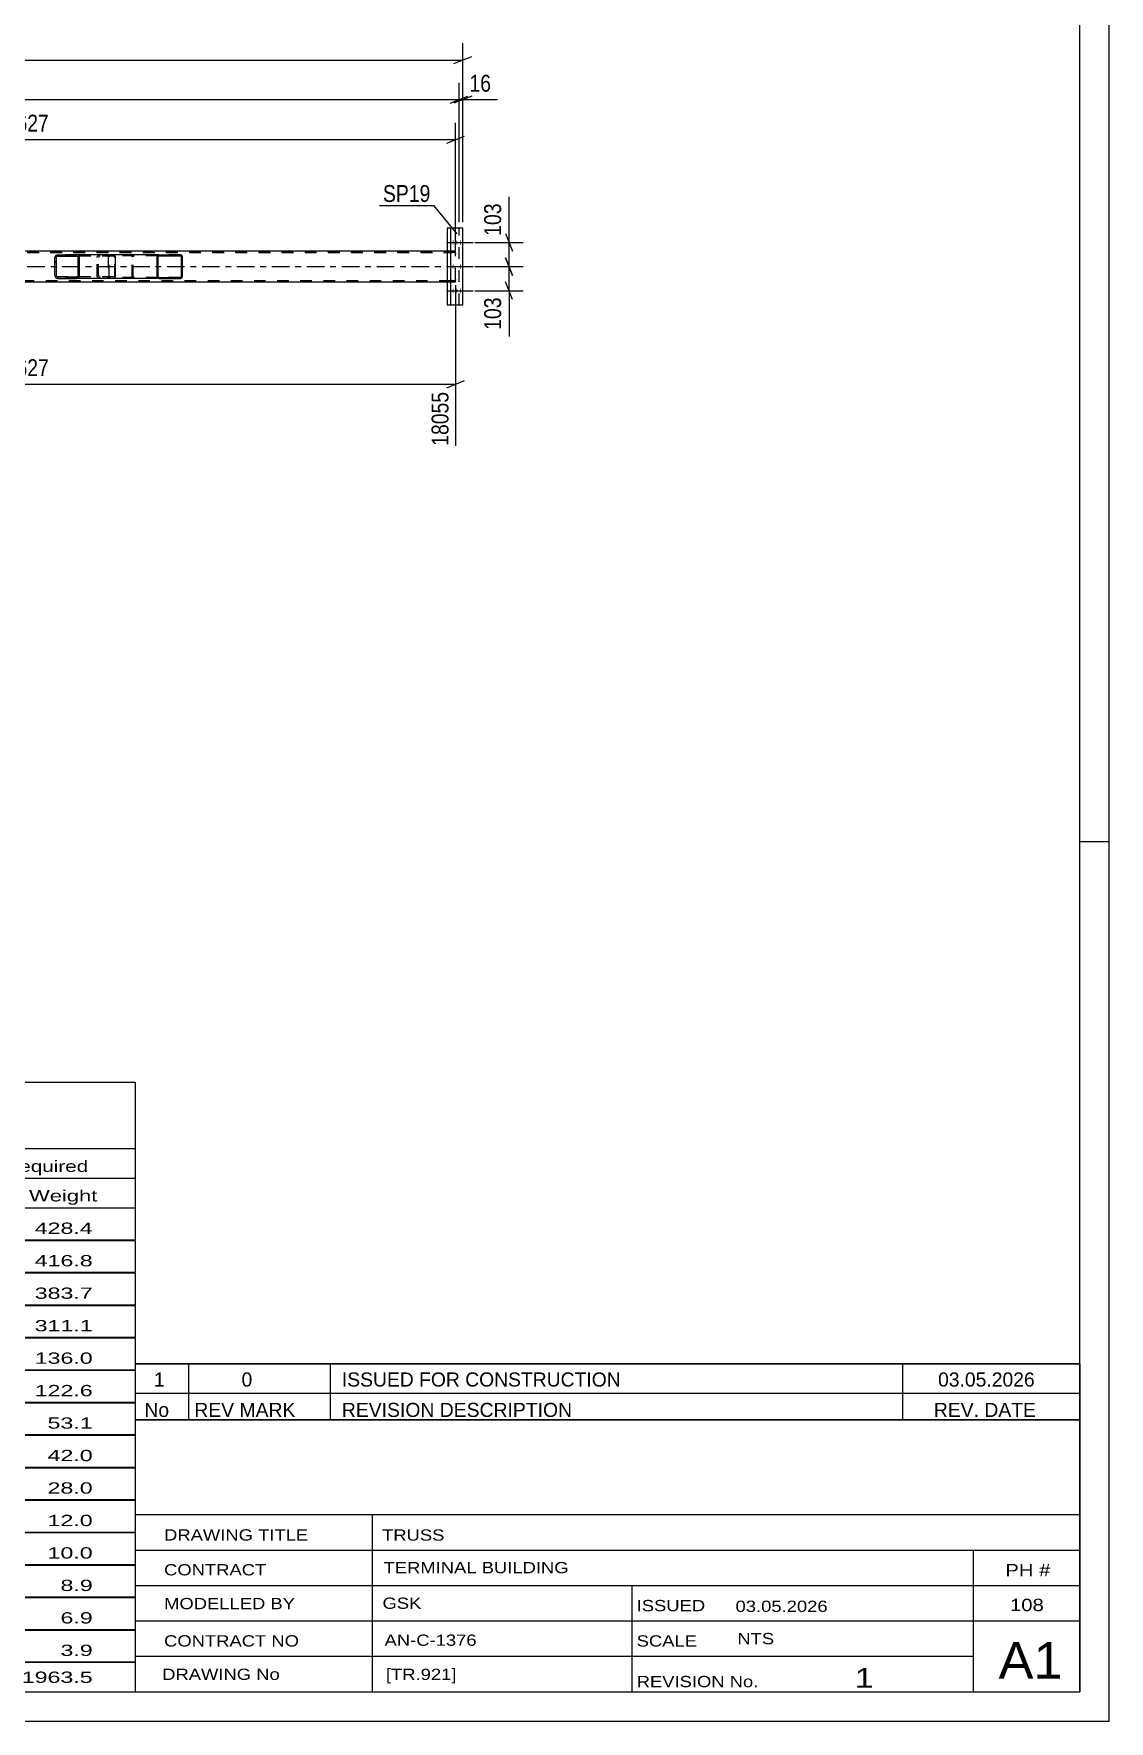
# Model space of a CAD drawing. Header units: millimetres. Extents: x 0 to 841, y 0 to 594.
# Drawn here: x 658.8 to 841, y 0 to 285.9 of the extents above; entities that cross this region are included whole.
import ezdxf

# ---------------------------------------------------------------- set-up
doc = ezdxf.new("R2010")
doc.units = ezdxf.units.MM
doc.linetypes.add('DXK_LINE_DOT2', pattern=[3.9198, 1.9599, -1.9599])
doc.linetypes.add('DXK_LINE_DOT3', pattern=[5.9187, 2.979, -0.9799, 0.9799, -0.9799])
doc.styles.add('Arial Narrow', font='ARIALN.TTF', dxfattribs={"height": 0.2})

# ---------------------------------------------------------------- blocks, each defined once
blk = doc.blocks.new('Unknown-814521562-1135 - 14273')
at = {"color": 5, "linetype": 'Continuous'}
for p, q in [((841, 0), (841, 594)), ((836, 5), (836, 589)), ((841, 149), (836, 149)), ((5, 5), (836, 5)), ((0, 0), (841, 0))]:
    blk.add_line(p, q, dxfattribs=at)
blk = doc.blocks.new('Unknown-814521562-15027 - 14273')
at = {"color": 7, "linetype": 'Continuous'}
for p, q in [((676, 51.05), (676, 5)), ((676, 51.05), (836, 51.05)), ((836, 51), (836, 5)), ((676, 35), (836, 35)), ((716.14, 35), (716.14, 5)), ((676, 29), (836, 29)), ((818, 5.05), (818, 29.05)), ((676, 23), (836, 23)), ((760.14, 23), (760.14, 5)), ((676, 17), (836, 17)), ((676, 11), (818, 11)), ((676, 5), (836, 5))]:
    blk.add_line(p, q, dxfattribs=at)
at = {"color": 7, "style": 'Arial Narrow'}
for s, height, width, p in [('DRAWING TITLE', 1.9089, 1.425378, (680.88, 30.61)), ('TRUSS', 1.909, 1.425378, (717.81, 30.59)), ('CONTRACT', 1.909, 1.425378, (680.88, 24.71)), ('TERMINAL BUILDING', 1.9089, 1.425378, (718.06, 25.07)), ('MODELLED BY', 1.9089, 1.425378, (680.88, 18.98)), ('GSK', 1.909, 1.425378, (717.88, 19.04)), ('ISSUED', 1.909, 1.425378, (760.94, 18.64)), ('03.05.2026', 1.909, 1.425378, (777.69, 18.52)), ('CONTRACT NO', 1.9089, 1.425378, (680.88, 12.66)), ('AN-C-1376', 1.909, 1.425378, (718.23, 12.78)), ('SCALE', 1.909, 1.425378, (760.94, 12.65)), ('A1', 6.204, 1.25, (822.24, 7.2)), ('DRAWING No', 1.909, 1.425378, (680.56, 7)), ('[TR.921]', 1.909, 1.425378, (718.46, 6.99)), ('1', 3.34, 1.5, (797.91, 5.68)), ('REVISION No.', 1.9089, 1.425378, (760.94, 5.77))]:
    blk.add_text(s, height=height, dxfattribs=dict(at, width=width)).set_placement(p)
at = {"color": 7, "linetype": 'Continuous', "style": 'Arial Narrow'}
for s, height, width, p in [('PH #', 2.1, 1.42538, (823.4, 24.55)), ('108', 2.1, 1.42538, (824.19, 18.65)), ('NTS', 1.909, 1.425378, (778, 13.05))]:
    blk.add_text(s, height=height, dxfattribs=dict(at, width=width)).set_placement(p)
blk = doc.blocks.new('Unknown-814521562-15028 - 14273')
at = {"color": 7, "linetype": 'Continuous'}
for p, q in [((516, 108.25), (676, 108.25)), ((516, 97), (516, 108.25)), ((676, 108.25), (676, 97)), ((516, 97), (676, 97)), ((516, 97), (516, 92)), ((676, 97), (676, 92)), ((516, 92), (676, 92)), ((516, 92), (516, 87)), ((540, 92), (540, 87)), ((575.5, 92), (575.5, 87)), ((601.5, 92), (601.5, 87)), ((614.5, 92), (614.5, 87)), ((632, 92), (632, 87)), ((654, 92), (654, 87)), ((676, 92), (676, 87)), ((516, 87), (676, 87)), ((516, 86.95), (516, 81.55)), ((516, 86.95), (676, 86.95)), ((540, 87), (540, 81.5)), ((575.5, 87), (575.5, 81.5)), ((601.5, 87), (601.5, 81.5)), ((614.5, 87), (614.5, 81.5)), ((632, 87), (632, 81.5)), ((654, 87), (654, 81.5)), ((676, 86.95), (676, 81.55)), ((516, 81.55), (676, 81.55)), ((516, 81.45), (516, 76.05)), ((516, 81.45), (676, 81.45)), ((540, 81.5), (540, 76)), ((575.5, 81.5), (575.5, 76)), ((601.5, 81.5), (601.5, 76)), ((614.5, 81.5), (614.5, 76)), ((632, 81.5), (632, 76)), ((654, 81.5), (654, 76)), ((676, 81.45), (676, 76.05)), ((516, 76.05), (676, 76.05)), ((516, 75.95), (516, 70.55)), ((516, 75.95), (676, 75.95)), ((540, 76), (540, 70.5)), ((575.5, 76), (575.5, 70.5)), ((601.5, 76), (601.5, 70.5)), ((614.5, 76), (614.5, 70.5)), ((632, 76), (632, 70.5)), ((654, 76), (654, 70.5)), ((676, 75.95), (676, 70.55)), ((516, 70.55), (676, 70.55)), ((516, 70.45), (516, 65.05)), ((516, 70.45), (676, 70.45)), ((540, 70.5), (540, 65)), ((575.5, 70.5), (575.5, 65)), ((601.5, 70.5), (601.5, 65)), ((614.5, 70.5), (614.5, 65)), ((632, 70.5), (632, 65)), ((654, 70.5), (654, 65)), ((676, 70.45), (676, 65.05)), ((516, 65.05), (676, 65.05)), ((516, 64.95), (516, 59.55)), ((516, 64.95), (676, 64.95)), ((540, 65), (540, 59.5)), ((575.5, 65), (575.5, 59.5)), ((601.5, 65), (601.5, 59.5)), ((614.5, 65), (614.5, 59.5)), ((632, 65), (632, 59.5)), ((654, 65), (654, 59.5)), ((676, 64.95), (676, 59.55)), ((516, 59.55), (676, 59.55)), ((516, 59.45), (516, 54.05)), ((516, 59.45), (676, 59.45)), ((540, 59.5), (540, 54)), ((575.5, 59.5), (575.5, 54)), ((601.5, 59.5), (601.5, 54)), ((614.5, 59.5), (614.5, 54)), ((632, 59.5), (632, 54)), ((654, 59.5), (654, 54)), ((676, 59.45), (676, 54.05)), ((516, 54.05), (676, 54.05)), ((516, 53.95), (516, 48.55)), ((516, 53.95), (676, 53.95)), ((540, 54), (540, 48.5)), ((575.5, 54), (575.5, 48.5)), ((601.5, 54), (601.5, 48.5)), ((614.5, 54), (614.5, 48.5)), ((632, 54), (632, 48.5)), ((654, 54), (654, 48.5)), ((676, 53.95), (676, 48.55)), ((516, 48.55), (676, 48.55)), ((516, 48.45), (516, 43.05)), ((516, 48.45), (676, 48.45)), ((540, 48.5), (540, 43)), ((575.5, 48.5), (575.5, 43)), ((601.5, 48.5), (601.5, 43)), ((614.5, 48.5), (614.5, 43)), ((632, 48.5), (632, 43)), ((654, 48.5), (654, 43)), ((676, 48.45), (676, 43.05)), ((516, 43.05), (676, 43.05)), ((516, 42.95), (516, 37.55)), ((516, 42.95), (676, 42.95)), ((540, 43), (540, 37.5)), ((575.5, 43), (575.5, 37.5)), ((601.5, 43), (601.5, 37.5)), ((614.5, 43), (614.5, 37.5)), ((632, 43), (632, 37.5)), ((654, 43), (654, 37.5)), ((676, 42.95), (676, 37.55)), ((516, 37.55), (676, 37.55)), ((516, 37.45), (516, 32.05)), ((516, 37.45), (676, 37.45)), ((540, 37.5), (540, 32)), ((575.5, 37.5), (575.5, 32)), ((601.5, 37.5), (601.5, 32)), ((614.5, 37.5), (614.5, 32)), ((632, 37.5), (632, 32)), ((654, 37.5), (654, 32)), ((676, 37.45), (676, 32.05)), ((516, 32.05), (676, 32.05)), ((516, 31.95), (516, 26.55)), ((516, 31.95), (676, 31.95)), ((540, 32), (540, 26.5)), ((575.5, 32), (575.5, 26.5)), ((601.5, 32), (601.5, 26.5)), ((614.5, 32), (614.5, 26.5)), ((632, 32), (632, 26.5)), ((654, 32), (654, 26.5)), ((676, 31.95), (676, 26.55)), ((516, 26.55), (676, 26.55)), ((516, 26.45), (516, 21.05)), ((516, 26.45), (676, 26.45)), ((540, 26.5), (540, 21)), ((575.5, 26.5), (575.5, 21)), ((601.5, 26.5), (601.5, 21)), ((614.5, 26.5), (614.5, 21)), ((632, 26.5), (632, 21)), ((654, 26.5), (654, 21)), ((676, 26.45), (676, 21.05)), ((516, 21.05), (676, 21.05)), ((516, 20.95), (516, 15.55)), ((516, 20.95), (676, 20.95)), ((540, 21), (540, 15.5)), ((575.5, 21), (575.5, 15.5)), ((601.5, 21), (601.5, 15.5)), ((614.5, 21), (614.5, 15.5)), ((632, 21), (632, 15.5)), ((654, 21), (654, 15.5)), ((676, 20.95), (676, 15.55)), ((516, 15.55), (676, 15.55)), ((516, 15.45), (516, 10.05)), ((516, 15.45), (676, 15.45)), ((540, 15.5), (540, 10)), ((575.5, 15.5), (575.5, 10)), ((601.5, 15.5), (601.5, 10)), ((614.5, 15.5), (614.5, 10)), ((632, 15.5), (632, 10)), ((654, 15.5), (654, 10)), ((676, 15.45), (676, 10.05)), ((516, 10.05), (676, 10.05)), ((516, 10), (676, 10)), ((516, 10), (516, 5)), ((632, 10), (632, 5)), ((654, 10), (654, 5)), ((676, 10), (676, 5)), ((516, 5), (676, 5))]:
    blk.add_line(p, q, dxfattribs=at)
at = {"color": 7, "style": 'Arial Narrow'}
for s, height, width, p in [('GENERAL NOTES & WELD DETAILS :', 2.8633, 1.4, (517.15, 100.56)), ('REFER TYP DRAWING TYP-01', 1.9089, 1.6, (600.7, 100.66)), ("MATERIAL LIST FOR ASSEMBLY MK'D", 1.9089, 1.6, (517.15, 93.06)), ('TR921', 1.909, 1.794707, (609.9, 92.97)), ('1', 1.91, 1.794707, (638.08, 93.06)), ('No. Required', 1.9089, 1.6, (647.41, 93.06)), ('Mark', 1.909, 1.7, (517.34, 88)), ('Profile', 1.909, 1.7, (550.41, 88)), ('Material', 1.909, 1.7, (580.54, 88.06)), ('No.', 1.909, 1.7, (605.5, 88.06)), ('Length', 1.909, 1.7, (616, 88.06)), ('Area', 1.909, 1.7, (638.5, 88.06)), ('Weight', 1.909, 1.7, (658, 88.06))]:
    blk.add_text(s, height=height, dxfattribs=dict(at, width=width)).set_placement(p)
at = {"color": 7, "linetype": 'Continuous', "style": 'Arial Narrow'}
for s, height, width, p in [('BC186', 1.909, 1.794707, (517.5, 82.56)), ('SHS132*6', 1.909, 1.794707, (542, 82.56)), ('E350', 1.909, 1.794707, (581.74, 82.56)), ('1', 1.91, 1.794707, (605.86, 82.56)), ('18055', 1.909, 1.794707, (616.4, 82.56)), ('9.5', 1.909, 1.794707, (642.32, 82.56)), ('428.4', 1.909, 1.794707, (658.96, 82.56)), ('TR921', 1.909, 1.794707, (517.5, 77.06)), ('SHS100*8', 1.909, 1.794707, (542, 77.06)), ('E350', 1.909, 1.794707, (581.74, 77.06)), ('1', 1.91, 1.794707, (605.86, 77.06)), ('18035', 1.909, 1.794707, (616.4, 77.06)), ('7.2', 1.909, 1.794707, (642.32, 77.06)), ('416.8', 1.909, 1.794707, (658.96, 77.06)), ('M177', 1.909, 1.794707, (517.5, 71.56)), ('SHS100*6', 1.909, 1.794707, (542, 71.56)), ('E350', 1.909, 1.794707, (581.74, 71.56)), ('7', 1.91, 1.794707, (605.86, 71.56)), ('3167', 1.909, 1.794707, (618.58, 71.56)), ('1.2', 1.909, 1.794707, (642.32, 71.56)), ('383.7', 1.909, 1.794707, (658.96, 71.56)), ('M196', 1.909, 1.794707, (517.5, 66.06)), ('SHS100*4', 1.909, 1.794707, (542, 66.06)), ('E350', 1.909, 1.794707, (581.74, 66.06)), ('8', 1.91, 1.794707, (605.86, 66.06)), ('3261', 1.909, 1.794707, (618.58, 66.06)), ('1.3', 1.909, 1.794707, (642.32, 66.06)), ('311.1', 1.909, 1.794707, (658.96, 66.06)), ('SP20', 1.909, 1.794707, (517.5, 60.56)), ('PL20*380', 1.909, 1.794707, (542, 60.56)), ('E350', 1.909, 1.794707, (581.74, 60.56)), ('6', 1.91, 1.794707, (605.86, 60.56)), ('380', 1.909, 1.794707, (620.77, 60.56)), ('0.3', 1.909, 1.794707, (642.32, 60.56)), ('136.0', 1.909, 1.794707, (658.96, 60.56)), ('PL581', 1.909, 1.794707, (517.5, 55.06)), ('PL12*300', 1.909, 1.794707, (542, 55.06)), ('E350', 1.909, 1.794707, (581.74, 55.06)), ('14', 1.909, 1.794707, (604.76, 55.06)), ('310', 1.909, 1.794707, (620.77, 55.06)), ('0.2', 1.909, 1.794707, (642.32, 55.06)), ('122.6', 1.909, 1.794707, (658.96, 55.06)), ('SP19', 1.909, 1.794707, (517.5, 49.56)), ('PL16*325', 1.909, 1.794707, (542, 49.56)), ('E350', 1.909, 1.794707, (581.74, 49.56)), ('4', 1.91, 1.794707, (605.86, 49.56)), ('325', 1.909, 1.794707, (620.77, 49.56)), ('0.2', 1.909, 1.794707, (642.32, 49.56)), ('53.1', 1.909, 1.794707, (661.14, 49.56)), ('M1488', 1.909, 1.794707, (517.5, 44.06)), ('RHS100*100*6', 1.9089, 1.794707, (542, 44.06)), ('E350', 1.909, 1.794707, (581.74, 44.06)), ('12', 1.909, 1.794707, (604.76, 44.06)), ('198', 1.909, 1.794707, (620.77, 44.06)), ('0.1', 1.909, 1.794707, (642.32, 44.06)), ('42.0', 1.909, 1.794707, (661.14, 44.06)), ('TB74', 1.909, 1.794707, (517.5, 38.56)), ('RHS150*110*6', 1.9089, 1.794707, (542, 38.56)), ('E350', 1.909, 1.794707, (581.74, 38.56)), ('6', 1.91, 1.794707, (605.86, 38.56)), ('200', 1.909, 1.794707, (620.77, 38.56)), ('0.1', 1.909, 1.794707, (642.32, 38.56)), ('28.0', 1.909, 1.794707, (661.14, 38.56)), ('PL538', 1.909, 1.794707, (517.5, 33.06)), ('PL10*150', 1.909, 1.794707, (542, 33.06)), ('E350', 1.909, 1.794707, (581.74, 33.06)), ('6', 1.91, 1.794707, (605.86, 33.06)), ('170', 1.909, 1.794707, (620.77, 33.06)), ('0.1', 1.909, 1.794707, (642.32, 33.06)), ('12.0', 1.909, 1.794707, (661.14, 33.06)), ('ST33', 1.909, 1.794707, (517.5, 27.56)), ('PL8*100', 1.909, 1.794707, (542, 27.56)), ('E350', 1.909, 1.794707, (581.74, 27.56)), ('24', 1.909, 1.794707, (604.76, 27.56)), ('135', 1.909, 1.794707, (620.77, 27.56)), ('0.0', 1.909, 1.794707, (642.32, 27.56)), ('10.0', 1.909, 1.794707, (661.14, 27.56)), ('ST32', 1.909, 1.794707, (517.5, 22.06)), ('PL8*100', 1.909, 1.794707, (542, 22.06)), ('E350', 1.909, 1.794707, (581.74, 22.06)), ('24', 1.909, 1.794707, (604.76, 22.06)), ('121', 1.909, 1.794707, (620.77, 22.06)), ('0.0', 1.909, 1.794707, (642.32, 22.06)), ('8.9', 1.909, 1.794707, (663.33, 22.06)), ('M1361', 1.909, 1.794707, (517.5, 16.56)), ('RHS100*100*6', 1.9089, 1.794707, (542, 16.56)), ('E350', 1.909, 1.794707, (581.74, 16.56)), ('2', 1.91, 1.794707, (605.86, 16.56)), ('194', 1.909, 1.794707, (620.77, 16.56)), ('0.1', 1.909, 1.794707, (642.32, 16.56)), ('6.9', 1.909, 1.794707, (663.33, 16.56)), ('M1489', 1.909, 1.794707, (517.5, 11.06)), ('RHS100*100*6', 1.9089, 1.794707, (542, 11.06)), ('E350', 1.909, 1.794707, (581.74, 11.06)), ('1', 1.91, 1.794707, (605.86, 11.06)), ('222', 1.909, 1.794707, (620.77, 11.06)), ('0.1', 1.909, 1.794707, (642.32, 11.06)), ('3.9', 1.909, 1.794707, (663.33, 11.06)), ('Total', 1.909, 1.7, (618.33, 6.5)), ('44.4', 1.909, 1.794707, (639.64, 6.5)), ('1963.5', 1.909, 1.794707, (656.77, 6.5))]:
    blk.add_text(s, height=height, dxfattribs=dict(at, width=width)).set_placement(p)
blk = doc.blocks.new('Unknown-814521562-15030 - 14273')
at = {"color": 7, "linetype": 'Continuous'}
for p, q in [((676, 60.55), (836, 60.55)), ((836, 60.55), (676, 60.55)), ((676, 60.55), (676, 55.55)), ((685, 60.55), (685, 55.55)), ((709, 60.55), (709, 55.55)), ((806, 60.55), (806, 55.55)), ((836, 60.55), (836, 55.55)), ((676, 55.55), (836, 55.55)), ((676, 55.55), (676, 51.05)), ((676, 55.55), (836, 55.55)), ((685, 55.55), (685, 51.05)), ((709, 55.55), (709, 51.05)), ((806, 55.55), (806, 51.05)), ((836, 55.55), (836, 51.05)), ((836, 51.05), (676, 51.05))]:
    blk.add_line(p, q, dxfattribs=at)
at = {"color": 7, "linetype": 'Continuous', "style": 'Arial Narrow'}
for s, height, width, p in [('1', 2.39, 1.196471, (679.16, 56.7)), ('0', 2.39, 1.196471, (694, 56.7)), ('ISSUED FOR CONSTRUCTION', 2.3861, 1.196471, (711, 56.7)), ('03.05.2026', 2.386, 1.196471, (812, 56.7)), ('No', 2.386, 1.2, (677.54, 51.55)), ('REV MARK', 2.386, 1.2, (686, 51.55)), ('REVISION DESCRIPTION', 2.3861, 1.2, (711, 51.55)), ('REV. DATE', 2.386, 1.2, (811.28, 51.55))]:
    blk.add_text(s, height=height, dxfattribs=dict(at, width=width)).set_placement(p)
blk = doc.blocks.new('Bolt-814521562-2808 - 2731')
at = {"linetype": 'Continuous'}
for points in [[(729.77, 250.52), (729.77, 250.61), (729.78, 250.7), (729.79, 250.78), (729.8, 250.84), (729.81, 250.9), (729.82, 250.94), (729.83, 250.95), (729.85, 250.95), (729.86, 250.94), (729.88, 250.9), (729.89, 250.84), (729.9, 250.78), (729.9, 250.7), (729.91, 250.61), (729.91, 250.52), (729.91, 250.43), (729.9, 250.34), (729.9, 250.26), (729.89, 250.19), (729.88, 250.14), (729.86, 250.1), (729.85, 250.08), (729.83, 250.08), (729.82, 250.1), (729.81, 250.14), (729.8, 250.19), (729.79, 250.26), (729.78, 250.34), (729.77, 250.43)], [(730.41, 250.52), (730.41, 250.61), (730.42, 250.7), (730.42, 250.78), (730.43, 250.84), (730.44, 250.9), (730.46, 250.94), (730.47, 250.95), (730.48, 250.95), (730.5, 250.94), (730.51, 250.9), (730.52, 250.84), (730.53, 250.78), (730.54, 250.7), (730.54, 250.61), (730.55, 250.52), (730.54, 250.43), (730.54, 250.34), (730.53, 250.26), (730.52, 250.19), (730.51, 250.14), (730.5, 250.1), (730.48, 250.08), (730.47, 250.08), (730.46, 250.1), (730.44, 250.14), (730.43, 250.19), (730.42, 250.26), (730.42, 250.34), (730.41, 250.43)], [(731.05, 250.52), (731.05, 250.61), (731.05, 250.7), (731.06, 250.78), (731.07, 250.84), (731.08, 250.9), (731.09, 250.94), (731.11, 250.95), (731.12, 250.95), (731.13, 250.94), (731.15, 250.9), (731.16, 250.84), (731.17, 250.78), (731.18, 250.7), (731.18, 250.61), (731.18, 250.52), (731.18, 250.43), (731.18, 250.34), (731.17, 250.26), (731.16, 250.19), (731.15, 250.14), (731.13, 250.1), (731.12, 250.08), (731.11, 250.08), (731.09, 250.1), (731.08, 250.14), (731.07, 250.19), (731.06, 250.26), (731.05, 250.34), (731.05, 250.43)], [(729.77, 246.42), (729.77, 246.51), (729.78, 246.6), (729.79, 246.68), (729.8, 246.74), (729.81, 246.8), (729.82, 246.84), (729.83, 246.85), (729.85, 246.85), (729.86, 246.84), (729.88, 246.8), (729.89, 246.74), (729.9, 246.68), (729.9, 246.6), (729.91, 246.51), (729.91, 246.42), (729.91, 246.33), (729.9, 246.24), (729.9, 246.16), (729.89, 246.09), (729.88, 246.04), (729.86, 246), (729.85, 245.98), (729.83, 245.98), (729.82, 246), (729.81, 246.04), (729.8, 246.09), (729.79, 246.16), (729.78, 246.24), (729.77, 246.33)], [(731.05, 246.42), (731.05, 246.51), (731.05, 246.6), (731.06, 246.68), (731.07, 246.74), (731.08, 246.8), (731.09, 246.84), (731.11, 246.85), (731.12, 246.85), (731.13, 246.84), (731.15, 246.8), (731.16, 246.74), (731.17, 246.68), (731.18, 246.6), (731.18, 246.51), (731.18, 246.42), (731.18, 246.33), (731.18, 246.24), (731.17, 246.16), (731.16, 246.09), (731.15, 246.04), (731.13, 246), (731.12, 245.98), (731.11, 245.98), (731.09, 246), (731.08, 246.04), (731.07, 246.09), (731.06, 246.16), (731.05, 246.24), (731.05, 246.33)], [(729.77, 242.32), (729.77, 242.41), (729.78, 242.5), (729.79, 242.58), (729.8, 242.64), (729.81, 242.7), (729.82, 242.74), (729.83, 242.75), (729.85, 242.75), (729.86, 242.74), (729.88, 242.7), (729.89, 242.64), (729.9, 242.58), (729.9, 242.5), (729.91, 242.41), (729.91, 242.32), (729.91, 242.23), (729.9, 242.14), (729.9, 242.06), (729.89, 241.99), (729.88, 241.94), (729.86, 241.9), (729.85, 241.88), (729.83, 241.88), (729.82, 241.9), (729.81, 241.94), (729.8, 241.99), (729.79, 242.06), (729.78, 242.14), (729.77, 242.23)], [(730.41, 242.32), (730.41, 242.41), (730.42, 242.5), (730.42, 242.58), (730.43, 242.64), (730.44, 242.7), (730.46, 242.74), (730.47, 242.75), (730.48, 242.75), (730.5, 242.74), (730.51, 242.7), (730.52, 242.64), (730.53, 242.58), (730.54, 242.5), (730.54, 242.41), (730.55, 242.32), (730.54, 242.23), (730.54, 242.14), (730.53, 242.06), (730.52, 241.99), (730.51, 241.94), (730.5, 241.9), (730.48, 241.88), (730.47, 241.88), (730.46, 241.9), (730.44, 241.94), (730.43, 241.99), (730.42, 242.06), (730.42, 242.14), (730.41, 242.23)], [(731.05, 242.32), (731.05, 242.41), (731.05, 242.5), (731.06, 242.58), (731.07, 242.64), (731.08, 242.7), (731.09, 242.74), (731.11, 242.75), (731.12, 242.75), (731.13, 242.74), (731.15, 242.7), (731.16, 242.64), (731.17, 242.58), (731.18, 242.5), (731.18, 242.41), (731.18, 242.32), (731.18, 242.23), (731.18, 242.14), (731.17, 242.06), (731.16, 241.99), (731.15, 241.94), (731.13, 241.9), (731.12, 241.88), (731.11, 241.88), (731.09, 241.9), (731.08, 241.94), (731.07, 241.99), (731.06, 242.06), (731.05, 242.14), (731.05, 242.23)]]:
    blk.add_hatch(color=1, dxfattribs=at).paths.add_polyline_path(points)
at = {"color": 1, "linetype": 'Continuous'}
for p, q in [((728.7, 250.52), (731.98, 250.52)), ((729.33, 250.52), (732.61, 250.52)), ((729.97, 250.52), (733.25, 250.52)), ((728.7, 246.42), (731.98, 246.42)), ((729.97, 246.42), (733.25, 246.42)), ((728.7, 242.32), (731.98, 242.32)), ((729.33, 242.32), (732.61, 242.32)), ((729.97, 242.32), (733.25, 242.32))]:
    blk.add_line(p, q, dxfattribs=at)
blk = doc.blocks.new('Part-814521562-2914 - 2731')
at = {"color": 2, "linetype": 'Continuous'}
for p, q in [((731.49, 252.92), (728.84, 252.92)), ((728.84, 252.92), (728.84, 239.92)), ((729.47, 239.92), (729.47, 252.92)), ((731.49, 239.92), (731.49, 252.92)), ((728.84, 239.92), (731.49, 239.92))]:
    blk.add_line(p, q, dxfattribs=at)
at = {"color": 7, "linetype": 'DXK_LINE_DOT2'}
blk.add_line((730.85, 239.92), (730.85, 252.92), dxfattribs=at)
blk = doc.blocks.new('Part-814521562-2860 - 2731')
at = {"color": 7, "linetype": 'DXK_LINE_DOT2'}
for p, q in [((730.18, 248.82), (65.84, 248.82)), ((65.84, 248.82), (729.44, 248.82)), ((730.18, 249.06), (728.84, 249.06)), ((729.44, 248.76), (729.43, 248.58)), ((729.45, 248.92), (729.44, 248.76)), ((729.48, 249.02), (729.45, 248.92)), ((729.47, 248.67), (729.48, 248.75)), ((729.51, 249.06), (729.48, 249.02)), ((729.48, 248.75), (729.49, 248.8)), ((729.49, 248.8), (729.51, 248.82)), ((730.21, 249.02), (730.18, 249.06)), ((730.18, 248.82), (730.2, 248.8)), ((730.2, 248.8), (730.21, 248.75)), ((730.24, 248.92), (730.21, 249.02)), ((730.21, 248.75), (730.22, 248.67)), ((730.25, 248.76), (730.24, 248.92)), ((730.26, 248.58), (730.25, 248.76)), ((729.43, 244.26), (729.43, 248.58)), ((729.47, 248.6), (729.47, 248.67)), ((729.47, 248.58), (729.47, 248.6)), ((729.47, 244.26), (729.47, 248.58)), ((730.22, 248.67), (730.22, 248.58)), ((730.22, 244.26), (730.22, 248.58)), ((730.26, 244.26), (730.26, 248.58)), ((729.44, 244.02), (65.84, 244.02)), ((730.18, 243.78), (728.84, 243.78)), ((729.43, 244.26), (729.44, 244.07)), ((729.44, 244.07), (729.45, 243.92)), ((730.18, 244.02), (729.44, 244.02)), ((729.45, 243.92), (729.48, 243.81)), ((729.47, 244.16), (729.47, 244.26)), ((729.48, 244.09), (729.47, 244.16)), ((729.49, 244.03), (729.48, 244.09)), ((729.48, 243.81), (729.51, 243.78)), ((729.51, 244.02), (729.49, 244.03)), ((730.2, 244.03), (730.18, 244.02)), ((730.18, 243.78), (730.21, 243.81)), ((730.21, 244.09), (730.2, 244.03)), ((730.22, 244.16), (730.21, 244.09)), ((730.21, 243.81), (730.24, 243.92)), ((730.22, 244.26), (730.22, 244.16)), ((730.24, 243.92), (730.25, 244.07)), ((730.25, 244.07), (730.26, 244.26))]:
    blk.add_line(p, q, dxfattribs=at)
at = {"color": 2, "linetype": 'Continuous'}
for p, q in [((728.84, 249.06), (590.36, 249.06)), ((728.84, 243.78), (590.36, 243.78))]:
    blk.add_line(p, q, dxfattribs=at)
at = {"color": 7, "linetype": 'DXK_LINE_DOT3'}
blk.add_line((65.84, 246.42), (729.85, 246.42), dxfattribs=at)
blk = doc.blocks.new('Part-814521562-2939 - 2731')
at = {"linetype": 'Continuous'}
h = blk.add_hatch(dxfattribs=at)
h.set_pattern_fill('', scale=0.7, style=0, pattern_type=0)
h.set_pattern_definition([(45, (683.9582, 248.219), (-1.57154, 1.57154), [])])
h.paths.add_polyline_path([(683.98, 248.1), (683.96, 248.22), (683.88, 248.32), (683.77, 248.39), (683.64, 248.42), (680.07, 248.42), (679.94, 248.39), (679.83, 248.32), (679.75, 248.22), (679.73, 248.1), (679.73, 244.74), (679.75, 244.61), (679.83, 244.51), (679.94, 244.44), (680.07, 244.42), (683.64, 244.42), (683.77, 244.44), (683.88, 244.51), (683.96, 244.61), (683.98, 244.74)])
h.paths.add_polyline_path([(683.8, 244.68), (683.76, 244.62), (683.71, 244.59), (683.64, 244.58), (680.07, 244.58), (680, 244.59), (679.95, 244.62), (679.91, 244.68), (679.9, 244.74), (679.9, 248.1), (679.91, 248.16), (679.95, 248.21), (680, 248.24), (680.07, 248.26), (683.64, 248.26), (683.71, 248.24), (683.76, 248.21), (683.8, 248.16), (683.81, 248.1), (683.81, 244.74)])
at = {"color": 7, "linetype": 'DXK_LINE_DOT2'}
for p, q in [((671.38, 248.1), (671.4, 248.22)), ((671.38, 248.1), (671.38, 244.74)), ((671.56, 248.16), (671.55, 248.1)), ((671.55, 244.74), (671.55, 248.1)), ((671.6, 248.21), (671.56, 248.16)), ((671.59, 248.39), (671.72, 248.42)), ((671.65, 248.24), (671.6, 248.21)), ((671.72, 248.26), (671.65, 248.24)), ((672.37, 248.42), (671.72, 248.42)), ((683.64, 248.26), (671.72, 248.26)), ((675.29, 248.42), (675.42, 248.39)), ((675.36, 248.24), (675.29, 248.26)), ((675.41, 248.21), (675.36, 248.24)), ((675.45, 248.16), (675.41, 248.21)), ((675.46, 248.1), (675.45, 248.16)), ((675.46, 244.74), (675.46, 248.1)), ((675.61, 248.22), (675.63, 248.1)), ((675.63, 244.74), (675.63, 248.1)), ((683.64, 248.42), (680.07, 248.42)), ((671.38, 244.71), (671.38, 244.74)), ((671.4, 244.61), (671.38, 244.71)), ((671.55, 244.74), (671.56, 244.68)), ((671.56, 244.68), (671.6, 244.62)), ((671.72, 244.42), (671.59, 244.44)), ((671.6, 244.62), (671.65, 244.59)), ((671.65, 244.59), (671.72, 244.58)), ((683.64, 244.58), (671.72, 244.58)), ((672.37, 244.42), (671.72, 244.42)), ((675.29, 244.58), (675.36, 244.59)), ((675.42, 244.44), (675.29, 244.42)), ((675.36, 244.59), (675.41, 244.62)), ((675.41, 244.62), (675.45, 244.68)), ((675.45, 244.68), (675.46, 244.74)), ((675.63, 244.74), (675.61, 244.61)), ((683.64, 244.42), (680.07, 244.42))]:
    blk.add_line(p, q, dxfattribs=at)
at = {"color": 2, "linetype": 'Continuous'}
for p, q in [((680.07, 248.42), (672.37, 248.42)), ((679.75, 248.22), (679.73, 248.1)), ((679.73, 244.74), (679.73, 248.1)), ((679.9, 248.1), (679.91, 248.16)), ((679.9, 244.74), (679.9, 248.1)), ((679.91, 248.16), (679.95, 248.21)), ((680.07, 248.42), (679.94, 248.39)), ((679.95, 248.21), (680, 248.24)), ((680, 248.24), (680.07, 248.26)), ((680.07, 248.42), (683.64, 248.42)), ((680.07, 248.26), (683.64, 248.26)), ((683.77, 248.39), (683.64, 248.42)), ((683.64, 248.26), (683.71, 248.24)), ((683.71, 248.24), (683.76, 248.21)), ((683.76, 248.21), (683.8, 248.16)), ((683.8, 248.16), (683.81, 248.1)), ((683.81, 244.74), (683.81, 248.1)), ((683.98, 248.1), (683.96, 248.22)), ((683.98, 244.74), (683.98, 248.1)), ((680.07, 244.42), (672.37, 244.42)), ((679.73, 244.74), (679.75, 244.61)), ((679.91, 244.68), (679.9, 244.74)), ((679.95, 244.62), (679.91, 244.68)), ((679.94, 244.44), (680.07, 244.42)), ((680, 244.59), (679.95, 244.62)), ((680.07, 244.58), (680, 244.59)), ((680.07, 244.58), (683.64, 244.58)), ((680.07, 244.42), (683.64, 244.42)), ((683.71, 244.59), (683.64, 244.58)), ((683.64, 244.42), (683.77, 244.44)), ((683.76, 244.62), (683.71, 244.59)), ((683.8, 244.68), (683.76, 244.62)), ((683.81, 244.74), (683.8, 244.68)), ((683.96, 244.61), (683.98, 244.74))]:
    blk.add_line(p, q, dxfattribs=at)
at = {"color": 7, "linetype": 'DXK_LINE_DOT2'}
for centre, start, end in [((671.71, 248.08), 110.7583, 155.68), ((675.31, 248.08), 24.32, 69.2417), ((671.71, 244.75), 204.32, 249.2417), ((675.31, 244.75), 290.7583, 335.68)]:
    blk.add_arc(centre, 0.331, start, end, dxfattribs=at)
at = {"color": 2, "linetype": 'Continuous'}
for centre, start, end in [((680.05, 248.08), 110.7583, 155.68), ((683.66, 248.08), 24.32, 69.2417), ((680.05, 244.75), 204.32, 249.2417), ((683.66, 244.75), 290.7583, 335.68)]:
    blk.add_arc(centre, 0.331, start, end, dxfattribs=at)
blk = doc.blocks.new('Part-814521562-2968 - 2731')
at = {"linetype": 'Continuous'}
h = blk.add_hatch(dxfattribs=at)
h.set_pattern_fill('', scale=0.7, style=0, pattern_type=0)
h.set_pattern_definition([(45, (666.5345, 248.1203), (-1.57154, 1.57154), [])])
h.paths.add_polyline_path([(666.57, 247.94), (666.53, 248.12), (666.43, 248.28), (666.26, 248.38), (666.07, 248.42), (662.89, 248.42), (662.69, 248.38), (662.53, 248.28), (662.42, 248.12), (662.38, 247.94), (662.38, 244.9), (662.42, 244.71), (662.53, 244.56), (662.69, 244.45), (662.89, 244.42), (666.07, 244.42), (666.26, 244.45), (666.43, 244.56), (666.53, 244.71), (666.57, 244.9)])
h.paths.add_polyline_path([(666.3, 244.8), (666.25, 244.73), (666.17, 244.67), (666.07, 244.66), (662.89, 244.66), (662.79, 244.67), (662.71, 244.73), (662.65, 244.8), (662.63, 244.9), (662.63, 247.94), (662.65, 248.03), (662.71, 248.11), (662.79, 248.16), (662.89, 248.18), (666.07, 248.18), (666.17, 248.16), (666.25, 248.11), (666.3, 248.03), (666.32, 247.94), (666.32, 244.9)])
at = {"color": 2, "linetype": 'Continuous'}
for p, q in [((662.42, 248.12), (662.38, 247.94)), ((662.38, 244.9), (662.38, 247.94)), ((662.63, 247.94), (662.65, 248.03)), ((662.63, 244.9), (662.63, 247.94)), ((662.65, 248.03), (662.71, 248.11)), ((662.89, 248.42), (662.69, 248.38)), ((662.71, 248.11), (662.79, 248.16)), ((662.79, 248.16), (662.89, 248.18)), ((662.89, 248.42), (666.07, 248.42)), ((662.89, 248.18), (666.07, 248.18)), ((672.37, 248.42), (666.07, 248.42)), ((666.26, 248.38), (666.07, 248.42)), ((666.07, 248.18), (666.17, 248.16)), ((666.17, 248.16), (666.25, 248.11)), ((666.25, 248.11), (666.3, 248.03)), ((666.3, 248.03), (666.32, 247.94)), ((666.32, 244.9), (666.32, 247.94)), ((666.57, 247.94), (666.53, 248.12)), ((666.57, 244.9), (666.57, 247.94)), ((672.37, 248.42), (672.47, 248.38)), ((672.47, 248.38), (672.56, 248.28)), ((672.56, 248.28), (672.62, 248.12)), ((672.62, 248.12), (672.64, 247.94)), ((672.64, 244.9), (672.64, 247.94)), ((662.38, 244.9), (662.42, 244.71)), ((662.65, 244.8), (662.63, 244.9)), ((662.71, 244.73), (662.65, 244.8)), ((662.69, 244.45), (662.89, 244.42)), ((662.79, 244.67), (662.71, 244.73)), ((662.89, 244.66), (662.79, 244.67)), ((662.89, 244.66), (666.07, 244.66)), ((662.89, 244.42), (666.07, 244.42)), ((666.17, 244.67), (666.07, 244.66)), ((666.07, 244.42), (666.26, 244.45)), ((672.37, 244.42), (666.07, 244.42)), ((666.25, 244.73), (666.17, 244.67)), ((666.3, 244.8), (666.25, 244.73)), ((666.32, 244.9), (666.3, 244.8)), ((666.53, 244.71), (666.57, 244.9)), ((672.47, 244.45), (672.37, 244.42)), ((672.56, 244.56), (672.47, 244.45)), ((672.62, 244.71), (672.56, 244.56)), ((672.64, 244.9), (672.62, 244.71))]:
    blk.add_line(p, q, dxfattribs=at)
at = {"color": 7, "linetype": 'DXK_LINE_DOT2'}
for p, q in [((666.07, 248.42), (662.89, 248.42)), ((672.37, 248.18), (662.89, 248.18)), ((669.53, 247.94), (669.57, 248.12)), ((669.53, 244.9), (669.53, 247.94)), ((669.8, 248.03), (669.78, 247.94)), ((669.78, 244.9), (669.78, 247.94)), ((669.86, 248.11), (669.8, 248.03)), ((669.84, 248.38), (670.04, 248.42)), ((669.94, 248.16), (669.86, 248.11)), ((670.04, 248.18), (669.94, 248.16)), ((671.38, 248.18), (671.38, 248.42)), ((672.42, 248.16), (672.37, 248.18)), ((672.47, 248.11), (672.42, 248.16)), ((672.5, 248.03), (672.47, 248.11)), ((672.51, 247.94), (672.5, 248.03)), ((672.51, 244.9), (672.51, 247.94)), ((672.37, 244.66), (662.89, 244.66)), ((666.07, 244.42), (662.89, 244.42)), ((669.57, 244.71), (669.53, 244.9)), ((669.78, 244.9), (669.8, 244.8)), ((669.8, 244.8), (669.86, 244.73)), ((670.04, 244.42), (669.84, 244.45)), ((669.86, 244.73), (669.94, 244.67)), ((669.94, 244.67), (670.04, 244.66)), ((671.38, 244.42), (671.38, 244.66)), ((672.37, 244.66), (672.42, 244.67)), ((672.42, 244.67), (672.47, 244.73)), ((672.47, 244.73), (672.5, 244.8)), ((672.5, 244.8), (672.51, 244.9))]:
    blk.add_line(p, q, dxfattribs=at)
at = {"color": 2, "linetype": 'Continuous'}
for centre, start, end in [((662.87, 247.92), 111.1941, 156.1506), ((666.08, 247.92), 23.8494, 68.8059), ((662.87, 244.91), 203.8494, 248.8059), ((666.08, 244.91), 291.1941, 336.1506)]:
    blk.add_arc(centre, 0.492, start, end, dxfattribs=at)
at = {"color": 7, "linetype": 'DXK_LINE_DOT2'}
for centre, start, end in [((670.02, 247.92), 111.1941, 156.1506), ((670.02, 244.91), 203.8494, 248.8059)]:
    blk.add_arc(centre, 0.492, start, end, dxfattribs=at)
blk = doc.blocks.new('StraightDimension-814521562-3189 - 2731')
at = {"color": 7, "linetype": 'Continuous'}
for p, q in [((585.16, 258.46), (585.16, 270.79)), ((730.26, 249.12), (730.26, 270.79)), ((586.66, 268.54), (583.66, 267.34)), ((585.16, 267.94), (730.26, 267.94)), ((728.76, 267.34), (731.76, 268.54))]:
    blk.add_line(p, q, dxfattribs=at)
at = {"color": 0}
blk.add_wipeout([(661.97, 268.69), (661.97, 272.89), (653.45, 272.89), (653.45, 268.69)], dxfattribs=at)
at = {"color": 3, "style": 'Arial Narrow'}
blk.add_text('3627', height=2.863, dxfattribs=at).set_placement((654.05, 269.29))
blk = doc.blocks.new('StraightDimension-814521562-12547 - 2731')
at = {"color": 7, "linetype": 'Continuous'}
for p, q in [((738.72, 252.02), (739.92, 249.02)), ((733.5, 250.52), (741.72, 250.52)), ((739.32, 246.42), (739.32, 250.52)), ((733.5, 246.42), (741.72, 246.42)), ((739.92, 244.92), (738.72, 247.92))]:
    blk.add_line(p, q, dxfattribs=at)
at = {"color": 0}
blk.add_wipeout([(738.57, 257.73), (734.37, 257.73), (734.37, 251.04), (738.57, 251.04)], dxfattribs=at)
at = {"color": 7, "linetype": 'Continuous'}
blk.add_line((739.32, 250.52), (739.32, 258.25), dxfattribs=at)
blk.add_line((739.32, 250.52), (739.32, 258.25), dxfattribs=at)
at = {"color": 3, "style": 'Arial Narrow'}
blk.add_text('103', height=2.863, rotation=90.0002, dxfattribs=at).set_placement((737.97, 251.64))
blk = doc.blocks.new('StraightDimension-814521562-3122 - 2731')
at = {"color": 7, "linetype": 'Continuous'}
for p, q in [((730.85, 253.92), (730.85, 277.55)), ((731.49, 253.92), (731.49, 277.55)), ((729.35, 274.1), (732.35, 275.3)), ((732.99, 275.3), (729.99, 274.1)), ((730.85, 274.7), (731.49, 274.7))]:
    blk.add_line(p, q, dxfattribs=at)
at = {"color": 0}
blk.add_wipeout([(736.87, 275.45), (736.87, 279.65), (732.01, 279.65), (732.01, 275.45)], dxfattribs=at)
at = {"color": 7, "linetype": 'Continuous'}
blk.add_line((731.49, 274.7), (737.39, 274.7), dxfattribs=at)
blk.add_line((731.49, 274.7), (737.39, 274.7), dxfattribs=at)
at = {"color": 3, "style": 'Arial Narrow'}
blk.add_text('16', height=2.863, dxfattribs=at).set_placement((732.61, 276.05))
blk = doc.blocks.new('StraightDimension-814521562-3132 - 2731')
at = {"color": 7, "linetype": 'Continuous'}
for p, q in [((730.85, 253.92), (730.85, 277.55)), ((55.62, 274.7), (730.85, 274.7)), ((729.35, 274.1), (732.35, 275.3))]:
    blk.add_line(p, q, dxfattribs=at)
blk = doc.blocks.new('StraightDimension-814521562-3148 - 2731')
at = {"color": 7, "linetype": 'Continuous'}
for p, q in [((730.26, 243.26), (730.26, 216.07)), ((585.16, 234.38), (585.16, 216.07)), ((586.66, 227.11), (583.66, 225.91)), ((585.16, 226.51), (730.26, 226.51)), ((728.76, 225.91), (731.76, 227.11))]:
    blk.add_line(p, q, dxfattribs=at)
at = {"color": 0}
blk.add_wipeout([(661.97, 227.26), (661.97, 231.46), (653.45, 231.46), (653.45, 227.26)], dxfattribs=at)
at = {"color": 0, "linetype": 'Continuous'}
blk.add_wipeout([(729.66, 225.81), (725.46, 225.81), (725.46, 215.47), (729.66, 215.47)], dxfattribs=at)
at = {"color": 3, "style": 'Arial Narrow'}
blk.add_text('3627', height=2.863, dxfattribs=at).set_placement((654.05, 227.86))
at = {"color": 3, "linetype": 'Continuous', "style": 'Arial Narrow'}
blk.add_text('18055', height=2.863, rotation=90.0002, dxfattribs=at).set_placement((729.06, 216.07))
blk = doc.blocks.new('StraightDimension-814521562-3166 - 2731')
at = {"color": 7, "linetype": 'Continuous'}
for p, q in [((731.49, 253.92), (731.49, 284.26)), ((54.98, 281.41), (731.49, 281.41)), ((729.99, 280.81), (732.99, 282.01))]:
    blk.add_line(p, q, dxfattribs=at)
blk = doc.blocks.new('StraightDimension-814521562-12545 - 2731')
at = {"color": 7, "linetype": 'Continuous'}
for p, q in [((733.5, 246.42), (741.72, 246.42)), ((738.72, 247.92), (739.92, 244.92)), ((739.32, 242.32), (739.32, 246.42)), ((739.92, 240.82), (738.72, 243.82)), ((733.5, 242.32), (741.72, 242.32))]:
    blk.add_line(p, q, dxfattribs=at)
at = {"color": 0}
blk.add_wipeout([(738.57, 241.79), (734.37, 241.79), (734.37, 235.11), (738.57, 235.11)], dxfattribs=at)
at = {"color": 7, "linetype": 'Continuous'}
blk.add_line((739.32, 242.32), (739.32, 234.58), dxfattribs=at)
blk.add_line((739.32, 242.32), (739.32, 234.58), dxfattribs=at)
at = {"color": 3, "style": 'Arial Narrow'}
blk.add_text('103', height=2.863, rotation=90.0002, dxfattribs=at).set_placement((737.97, 235.71))
blk = doc.blocks.new('Mark-814521562-2910 - 2731')
at = {"color": 0}
blk.add_wipeout([(725.99, 257.37), (725.99, 260.37), (717.96, 260.37), (717.96, 257.37)], dxfattribs=at)
blk.add_wipeout([(725.99, 257.37), (725.99, 260.37), (717.96, 260.37), (717.96, 257.37)], dxfattribs=at)
at = {"color": 30, "linetype": 'Continuous'}
for p in [(717.36, 256.77), (730.53, 251.95)]:
    blk.add_line(p, (726.59, 256.77), dxfattribs=at)
at = {"color": 3, "style": 'Arial Narrow'}
blk.add_text('SP19', height=2.863, dxfattribs=at).set_placement((717.96, 257.37))

msp = doc.modelspace()

# ---------------------------------------------------------------- block references
for name in ['Unknown-814521562-1135 - 14273', 'Part-814521562-2914 - 2731', 'Part-814521562-2860 - 2731', 'Bolt-814521562-2808 - 2731', 'Part-814521562-2968 - 2731', 'Part-814521562-2939 - 2731', 'Unknown-814521562-15028 - 14273', 'Unknown-814521562-15030 - 14273', 'Unknown-814521562-15027 - 14273']:
    msp.add_blockref(name, (0, 0))

# ---------------------------------------------------------------- next in the draw order: block references
for name in ['StraightDimension-814521562-3189 - 2731', 'StraightDimension-814521562-12547 - 2731', 'StraightDimension-814521562-3148 - 2731']:
    msp.add_blockref(name, (0, 0))

# ---------------------------------------------------------------- next in the draw order: block references
for name in ['StraightDimension-814521562-3122 - 2731', 'StraightDimension-814521562-12545 - 2731']:
    msp.add_blockref(name, (0, 0))

# ---------------------------------------------------------------- next in the draw order: block references
msp.add_blockref('StraightDimension-814521562-3132 - 2731', (0, 0))

# ---------------------------------------------------------------- next in the draw order: block references
msp.add_blockref('StraightDimension-814521562-3166 - 2731', (0, 0))

# ---------------------------------------------------------------- next in the draw order: block references
msp.add_blockref('Mark-814521562-2910 - 2731', (0, 0))

doc.saveas('drawing.dxf')
